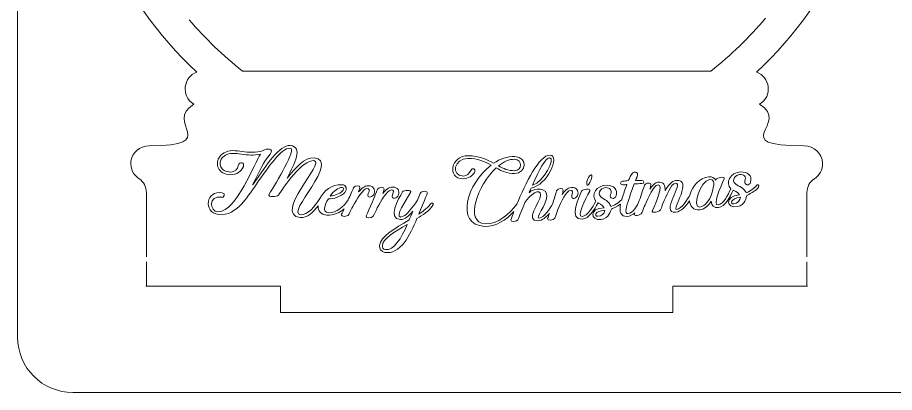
# Model space of a CAD drawing. Header units: inches. Extents: x -795 to -643, y 136 to 339.
# Drawn here: x -794.9 to -694.3, y 135.6 to 178.6 of the extents above; entities that cross this region are included whole.
import ezdxf

# ---------------------------------------------------------------- set-up
doc = ezdxf.new("R2010")
doc.units = ezdxf.units.IN
doc.header["$MEASUREMENT"] = 0
doc.layers.add('_U+0421_U+043B_U+043E_U+0439 1', color=7, linetype='Continuous')

# ---------------------------------------------------------------- blocks, each defined once
blk = doc.blocks.new('block 9')
at = {"layer": '_U+0421_U+043B_U+043E_U+0439 1', "color": 7, "lineweight": 5, "true_color": 0xffffff}
for points, knots in [([(-754.69, 159.3), (-755.08, 159.3), (-755.45, 159), (-755.78, 158.59), (-755.73, 158.75), (-755.67, 158.9), (-755.63, 159.07), (-755.55, 159.37), (-756.24, 159.38), (-756.37, 159.08), (-756.5, 158.77), (-756.73, 158.23), (-756.98, 157.68), (-757.47, 156.96), (-758.27, 156.13), (-759.28, 156.21), (-759.92, 156.26), (-759.72, 157.06), (-759.25, 157.82), (-758.71, 157.73), (-757.71, 158.13), (-757.38, 158.54), (-757.08, 158.89), (-757.13, 159.39), (-757.72, 159.43), (-758.86, 159.52), (-759.81, 158.7), (-760.22, 157.84), (-760.8, 156.98), (-761.6, 155.9), (-762.46, 155.98), (-764.19, 156.14), (-757.78, 162.23), (-760.89, 162.51), (-761.92, 162.6), (-763.09, 161.36), (-763.97, 160.16), (-763.14, 161.86), (-762.1, 163.76), (-763.63, 163.92), (-764.81, 164.05), (-766.36, 161.66), (-767.76, 159.65), (-767.83, 159.55), (-767.87, 159.5), (-767.94, 159.4), (-767.13, 161.02), (-766.66, 162.02), (-765.94, 162.93), (-765.39, 163.63), (-766.43, 163.59), (-766.71, 163.35), (-767.56, 163.04), (-768.39, 163.14), (-769.14, 163.23), (-769.51, 163.28), (-769.87, 163.33), (-770.21, 163.33), (-771.02, 163.31), (-771.56, 162.95), (-771.81, 162.48), (-771.91, 162.3), (-771.97, 162.1), (-771.98, 161.91), (-771.99, 161.72), (-771.96, 161.52), (-771.87, 161.34), (-771.68, 160.91), (-771.2, 160.56), (-770.45, 160.57), (-769.81, 160.57), (-769.19, 160.94), (-769, 161.51), (-768.82, 162), (-769.45, 162.16), (-769.58, 161.6), (-769.68, 161.17), (-769.97, 160.88), (-770.44, 160.88), (-771.05, 160.88), (-771.44, 161.13), (-771.59, 161.48), (-771.65, 161.61), (-771.67, 161.76), (-771.67, 161.9), (-771.66, 162.05), (-771.61, 162.21), (-771.54, 162.34), (-771.34, 162.71), (-770.89, 163), (-770.22, 163.02), (-769.9, 163.02), (-769.56, 162.97), (-769.2, 162.92), (-768.52, 162.84), (-767.8, 162.75), (-767.04, 162.93), (-767.68, 162.02), (-769.76, 156.36), (-771.86, 156.32), (-772.97, 156.31), (-772.97, 158.26), (-771.53, 157.98), (-771.16, 157.9), (-771.03, 158.4), (-771.42, 158.49), (-773.25, 158.88), (-773.71, 156.26), (-771.84, 156), (-770.77, 155.86), (-769.86, 156.51), (-769.19, 157.23), (-768.71, 157.75), (-768.12, 158.58), (-767.5, 159.49), (-766.15, 161.42), (-764.63, 163.67), (-763.65, 163.61), (-762.84, 163.57), (-765.2, 159.69), (-766.05, 158.33), (-766.28, 157.96), (-765.11, 158), (-764.97, 158.23), (-764.38, 159.16), (-762.23, 162.31), (-760.9, 162.19), (-759.52, 162.07), (-765.64, 155.97), (-762.48, 155.67), (-761.66, 155.59), (-760.99, 156.25), (-760.43, 156.99), (-760.44, 156.45), (-760.14, 156.01), (-759.42, 155.95), (-758.6, 155.89), (-757.94, 156.21), (-757.43, 156.67), (-757.54, 156.42), (-757.65, 156.2), (-757.73, 156.03), (-757.87, 155.74), (-757.06, 155.71), (-756.91, 156), (-756.72, 156.38), (-756.59, 156.65), (-756.45, 156.94), (-756, 157.73), (-755.29, 158.99), (-754.79, 158.99), (-754.51, 159), (-754.52, 158.76), (-754.67, 158.42), (-754.93, 157.78), (-754.09, 157.98), (-753.98, 158.42), (-753.88, 158.82), (-754.01, 159.3), (-754.69, 159.3)], [0, 0, 0, 0, 1, 1, 1, 2, 2, 2, 3, 3, 3, 4, 4, 4, 5, 5, 5, 6, 6, 6, 7, 7, 7, 8, 8, 8, 9, 9, 9, 10, 10, 10, 11, 11, 11, 12, 12, 12, 13, 13, 13, 14, 14, 14, 15, 15, 15, 16, 16, 16, 17, 17, 17, 18, 18, 18, 19, 19, 19, 20, 20, 20, 21, 21, 21, 22, 22, 22, 23, 23, 23, 24, 24, 24, 25, 25, 25, 26, 26, 26, 27, 27, 27, 28, 28, 28, 29, 29, 29, 30, 30, 30, 31, 31, 31, 32, 32, 32, 33, 33, 33, 34, 34, 34, 35, 35, 35, 36, 36, 36, 37, 37, 37, 38, 38, 38, 39, 39, 39, 40, 40, 40, 41, 41, 41, 42, 42, 42, 43, 43, 43, 44, 44, 44, 45, 45, 45, 46, 46, 46, 47, 47, 47, 48, 48, 48, 49, 49, 49, 50, 50, 50, 51, 51, 51, 52, 52, 52, 53, 53, 53, 53]), ([(-757.71, 159.11), (-757.36, 159.09), (-757.52, 158.82), (-757.66, 158.69), (-757.95, 158.38), (-758.62, 158.14), (-759.05, 158.12), (-758.64, 158.68), (-758.1, 159.14), (-757.71, 159.11)], [0, 0, 0, 0, 1, 1, 1, 2, 2, 2, 3, 3, 3, 3])]:
    blk.add_open_spline(points, degree=3, knots=knots, dxfattribs=at)
blk = doc.blocks.new('block 10')
at = {"layer": '_U+0421_U+043B_U+043E_U+0439 1', "color": 7, "lineweight": 5, "true_color": 0xffffff}
for points, knots in [([(-747.53, 157.24), (-747.94, 156.62), (-748.57, 156.27), (-748.89, 156.05), (-748.73, 156.47), (-748.03, 158.08), (-747.93, 158.37), (-747.75, 158.83), (-748.61, 158.71), (-748.71, 158.43), (-748.84, 158.11), (-748.9, 157.96), (-749.04, 157.64), (-749.5, 156.96), (-750.4, 155.69), (-750.95, 155.72), (-751.61, 155.74), (-750.41, 157.62), (-749.83, 158.53), (-749.58, 158.91), (-750.64, 158.79), (-750.75, 158.6), (-751.18, 157.83), (-752.55, 155.5), (-750.97, 155.43), (-750.43, 155.41), (-750.02, 155.85), (-749.55, 156.4), (-749.74, 155.97), (-749.89, 155.6), (-749.98, 155.38), (-751.61, 154.41), (-753.33, 153.49), (-753.38, 152.46), (-753.4, 152.09), (-753.23, 151.76), (-752.76, 151.67), (-751.06, 151.32), (-749.84, 153.68), (-749.09, 155.55), (-748.47, 155.93), (-747.7, 156.34), (-747.22, 157.14), (-747.13, 157.3), (-747.41, 157.4), (-747.53, 157.24)], [0, 0, 0, 0, 1, 1, 1, 2, 2, 2, 3, 3, 3, 4, 4, 4, 5, 5, 5, 6, 6, 6, 7, 7, 7, 8, 8, 8, 9, 9, 9, 10, 10, 10, 11, 11, 11, 12, 12, 12, 13, 13, 13, 14, 14, 14, 15, 15, 15, 15]), ([(-752.7, 151.98), (-752.98, 152.03), (-753.07, 152.23), (-753.06, 152.45), (-753.02, 153.21), (-751.64, 154.02), (-750.2, 154.87), (-750.86, 153.35), (-751.76, 151.79), (-752.7, 151.98)], [0, 0, 0, 0, 1, 1, 1, 2, 2, 2, 3, 3, 3, 3])]:
    blk.add_open_spline(points, degree=3, knots=knots, dxfattribs=at)
blk = doc.blocks.new('block 11')
at = {"layer": '_U+0421_U+043B_U+043E_U+0439 1', "color": 7, "lineweight": 5, "true_color": 0xffffff}
for points, knots in [([(-731.41, 159.11), (-731.8, 159.07), (-732.14, 158.74), (-732.43, 158.3), (-732.4, 158.46), (-732.35, 158.62), (-732.32, 158.8), (-732.28, 159.1), (-732.97, 159.04), (-733.07, 158.72), (-733.16, 158.4), (-733.34, 157.84), (-733.52, 157.26), (-733.83, 156.68), (-734.52, 155.6), (-735.14, 155.59), (-735.48, 155.57), (-734.29, 157.08), (-734.2, 158.07), (-734.12, 159.16), (-735.66, 159.13), (-736.23, 158.5), (-736.13, 158.71), (-736.08, 158.82), (-735.99, 159.04), (-734.18, 159.33), (-732.61, 162.76), (-733.83, 162.82), (-735.04, 162.89), (-736.67, 159.52), (-737.63, 157.18), (-738.54, 156.08), (-739.8, 154.87), (-741.28, 154.95), (-743.68, 155.09), (-742.15, 159.38), (-740.01, 161.36), (-739.37, 161), (-738.74, 160.7), (-737.92, 160.71), (-736.45, 160.74), (-736.39, 162.58), (-737.85, 162.65), (-738.72, 162.69), (-739.55, 162.39), (-740.3, 161.88), (-741.08, 162.31), (-741.94, 162.74), (-743.22, 162.75), (-745.18, 162.77), (-745.72, 160.13), (-743.78, 160.11), (-743.25, 160.1), (-742.66, 160.44), (-742.45, 160.93), (-742.3, 161.28), (-742.78, 161.4), (-742.91, 161.06), (-743.05, 160.7), (-743.38, 160.41), (-743.76, 160.42), (-745.26, 160.43), (-744.81, 162.46), (-743.25, 162.45), (-742.1, 162.44), (-741.3, 162.07), (-740.59, 161.68), (-743.32, 159.6), (-744.78, 154.85), (-741.33, 154.64), (-740.01, 154.57), (-738.87, 155.4), (-737.96, 156.36), (-738.11, 155.97), (-738.23, 155.64), (-738.31, 155.41), (-738.42, 155.12), (-737.59, 155.21), (-737.51, 155.4), (-737.35, 155.78), (-737.07, 156.58), (-736.7, 157.37), (-736.29, 158.26), (-734.83, 159.17), (-734.91, 158.22), (-734.99, 157.35), (-736.84, 155.26), (-735.17, 155.3), (-734.71, 155.32), (-734.26, 155.7), (-733.89, 156.14), (-733.97, 155.91), (-734.04, 155.71), (-734.1, 155.55), (-734.21, 155.25), (-733.4, 155.3), (-733.28, 155.6), (-733.13, 156.01), (-733.03, 156.28), (-732.92, 156.59), (-732.55, 157.42), (-731.99, 158.74), (-731.49, 158.8), (-731.21, 158.83), (-731.2, 158.59), (-731.31, 158.24), (-731.5, 157.58), (-730.68, 157.87), (-730.62, 158.31), (-730.56, 158.73), (-730.74, 159.18), (-731.41, 159.11)], [0, 0, 0, 0, 1, 1, 1, 2, 2, 2, 3, 3, 3, 4, 4, 4, 5, 5, 5, 6, 6, 6, 7, 7, 7, 8, 8, 8, 9, 9, 9, 10, 10, 10, 11, 11, 11, 12, 12, 12, 13, 13, 13, 14, 14, 14, 15, 15, 15, 16, 16, 16, 17, 17, 17, 18, 18, 18, 19, 19, 19, 20, 20, 20, 21, 21, 21, 22, 22, 22, 23, 23, 23, 24, 24, 24, 25, 25, 25, 26, 26, 26, 27, 27, 27, 28, 28, 28, 29, 29, 29, 30, 30, 30, 31, 31, 31, 32, 32, 32, 33, 33, 33, 34, 34, 34, 35, 35, 35, 36, 36, 36, 37, 37, 37, 37]), ([(-737.91, 162.34), (-736.98, 162.3), (-736.96, 161.05), (-737.91, 161.03), (-738.61, 161.02), (-739.18, 161.27), (-739.75, 161.58), (-739.15, 162.06), (-738.52, 162.37), (-737.91, 162.34)], [0, 0, 0, 0, 1, 1, 1, 2, 2, 2, 3, 3, 3, 3]), ([(-733.84, 162.52), (-733.22, 162.49), (-734.48, 159.74), (-735.85, 159.38), (-735.11, 161.04), (-734.33, 162.54), (-733.84, 162.52)], [0, 0, 0, 0, 1, 1, 1, 2, 2, 2, 2])]:
    blk.add_open_spline(points, degree=3, knots=knots, dxfattribs=at)
blk = doc.blocks.new('block 12')
at = {"layer": '_U+0421_U+043B_U+043E_U+0439 1', "color": 7, "lineweight": 5, "true_color": 0xffffff}
for points, knots in [([(-710.15, 159.34), (-710.31, 159.06), (-711.07, 158.55), (-711.33, 158.48), (-711.46, 158.78), (-711.7, 159.08), (-712.23, 159.3), (-713.22, 159.73), (-712.69, 160.52), (-712.1, 160.58), (-711.58, 160.64), (-711.3, 160.37), (-711.47, 159.84), (-711.62, 159.37), (-710.94, 159.25), (-710.82, 159.73), (-710.63, 160.5), (-711.18, 160.92), (-711.93, 160.89), (-713.18, 160.84), (-713.78, 159.6), (-713.09, 158.97), (-713.09, 158.96), (-713.1, 158.95), (-713.1, 158.94), (-713.42, 158.28), (-713.92, 157.18), (-714.54, 157.11), (-715.19, 157.03), (-714.31, 159.11), (-713.87, 160.09), (-713.7, 160.48), (-714.73, 160.19), (-714.79, 160.03), (-714.8, 160), (-714.81, 159.99), (-714.81, 159.96), (-714.97, 160.27), (-715.27, 160.36), (-715.61, 160.32), (-716.74, 160.19), (-717.49, 159.25), (-717.74, 158.34), (-718.08, 157.68), (-718.72, 156.65), (-719.33, 156.6), (-719.89, 156.54), (-717.35, 160.12), (-719.38, 159.91), (-719.86, 159.86), (-720.29, 159.35), (-720.63, 158.74), (-720.61, 159.33), (-720.79, 159.78), (-721.47, 159.72), (-721.77, 159.69), (-722.09, 159.35), (-722.37, 158.9), (-722.33, 159.09), (-722.3, 159.18), (-722.26, 159.37), (-722.15, 159.75), (-722.9, 159.65), (-722.99, 159.36), (-723.11, 158.99), (-723.35, 158.28), (-723.59, 157.6), (-723.83, 157.02), (-724.28, 156.15), (-724.91, 156.11), (-725.3, 156.08), (-725.1, 156.92), (-724.76, 157.86), (-724.57, 158.44), (-724.38, 158.93), (-724.17, 159.51), (-723.82, 159.54), (-723.65, 159.55), (-723.3, 159.58), (-722.98, 159.5), (-722.99, 159.95), (-723.33, 159.92), (-723.6, 159.91), (-723.74, 159.91), (-724.01, 159.91), (-723.89, 160.22), (-723.86, 160.27), (-723.84, 160.32), (-723.59, 160.95), (-724.31, 161.16), (-724.64, 160.35), (-724.71, 160.17), (-724.75, 160.08), (-724.82, 159.9), (-724.82, 159.9), (-724.82, 159.9), (-724.83, 159.89), (-725.1, 159.87), (-725.24, 159.85), (-725.51, 159.83), (-725.82, 159.81), (-725.81, 159.38), (-725.49, 159.41), (-725.29, 159.42), (-725.19, 159.43), (-725, 159.44), (-725.22, 158.89), (-725.41, 158.37), (-725.58, 157.8), (-725.59, 157.77), (-725.6, 157.74), (-725.61, 157.71), (-725.61, 157.71), (-725.61, 157.71), (-725.61, 157.71), (-725.79, 157.44), (-726.58, 156.98), (-726.84, 156.93), (-726.96, 157.24), (-727.17, 157.55), (-727.68, 157.81), (-728.64, 158.31), (-728.05, 159.06), (-727.46, 159.09), (-726.94, 159.11), (-726.68, 158.81), (-726.89, 158.29), (-727.07, 157.84), (-726.4, 157.67), (-726.25, 158.14), (-726.01, 158.89), (-726.53, 159.35), (-727.28, 159.37), (-728.52, 159.41), (-729.21, 158.22), (-728.56, 157.54), (-728.57, 157.53), (-728.58, 157.53), (-728.58, 157.52), (-728.94, 156.88), (-729.52, 155.82), (-730.14, 155.79), (-730.8, 155.75), (-729.78, 157.74), (-729.28, 158.7), (-729.07, 159.1), (-730.12, 158.88), (-730.21, 158.68), (-730.56, 157.87), (-731.71, 155.4), (-730.13, 155.48), (-729.38, 155.52), (-728.71, 156.58), (-728.32, 157.35), (-728.3, 157.34), (-728.27, 157.32), (-728.25, 157.3), (-727.92, 157.14), (-727.72, 156.95), (-727.62, 156.79), (-729.42, 156.73), (-729.2, 155.28), (-727.97, 155.43), (-727.02, 155.55), (-726.9, 156.49), (-726.78, 156.62), (-726.73, 156.69), (-726.15, 156.91), (-725.74, 157.18), (-725.89, 156.37), (-725.77, 155.74), (-724.98, 155.79), (-724.65, 155.82), (-724.36, 155.97), (-724.11, 156.19), (-724.11, 156.18), (-724.12, 156.17), (-724.12, 156.16), (-724.3, 155.71), (-723.43, 155.89), (-723.3, 156.19), (-723.15, 156.55), (-723.04, 156.85), (-722.93, 157.12), (-722.55, 157.94), (-721.96, 159.36), (-721.44, 159.41), (-720.8, 159.47), (-721.61, 157.46), (-722.09, 156.48), (-722.29, 156.08), (-721.23, 156.33), (-721.15, 156.53), (-721.08, 156.71), (-720.97, 156.98), (-720.87, 157.28), (-720.49, 158.1), (-719.97, 159.54), (-719.45, 159.59), (-718.38, 159.69), (-721.32, 156.09), (-719.38, 156.28), (-718.83, 156.34), (-718.24, 156.95), (-717.82, 157.58), (-717.78, 156.95), (-717.4, 156.47), (-716.65, 156.56), (-716.07, 156.62), (-715.63, 157.06), (-715.34, 157.52), (-715.29, 157.05), (-715.06, 156.74), (-714.51, 156.8), (-713.75, 156.89), (-713.17, 158), (-712.83, 158.8), (-712.81, 158.78), (-712.78, 158.77), (-712.75, 158.75), (-712.41, 158.62), (-712.2, 158.44), (-712.09, 158.28), (-713.89, 158.1), (-713.57, 156.67), (-712.35, 156.91), (-711.4, 157.09), (-711.34, 158.03), (-711.25, 158.18), (-711.18, 158.28), (-710.13, 158.73), (-709.91, 159.15), (-709.75, 159.44), (-710.07, 159.48), (-710.15, 159.34)], [0, 0, 0, 0, 1, 1, 1, 2, 2, 2, 3, 3, 3, 4, 4, 4, 5, 5, 5, 6, 6, 6, 7, 7, 7, 8, 8, 8, 9, 9, 9, 10, 10, 10, 11, 11, 11, 12, 12, 12, 13, 13, 13, 14, 14, 14, 15, 15, 15, 16, 16, 16, 17, 17, 17, 18, 18, 18, 19, 19, 19, 20, 20, 20, 21, 21, 21, 22, 22, 22, 23, 23, 23, 24, 24, 24, 25, 25, 25, 26, 26, 26, 27, 27, 27, 28, 28, 28, 29, 29, 29, 30, 30, 30, 31, 31, 31, 32, 32, 32, 33, 33, 33, 34, 34, 34, 35, 35, 35, 36, 36, 36, 37, 37, 37, 38, 38, 38, 39, 39, 39, 40, 40, 40, 41, 41, 41, 42, 42, 42, 43, 43, 43, 44, 44, 44, 45, 45, 45, 46, 46, 46, 47, 47, 47, 48, 48, 48, 49, 49, 49, 50, 50, 50, 51, 51, 51, 52, 52, 52, 53, 53, 53, 54, 54, 54, 55, 55, 55, 56, 56, 56, 57, 57, 57, 58, 58, 58, 59, 59, 59, 60, 60, 60, 61, 61, 61, 62, 62, 62, 63, 63, 63, 64, 64, 64, 65, 65, 65, 66, 66, 66, 67, 67, 67, 68, 68, 68, 69, 69, 69, 70, 70, 70, 71, 71, 71, 72, 72, 72, 73, 73, 73, 74, 74, 74, 75, 75, 75, 76, 76, 76, 77, 77, 77, 78, 78, 78, 78]), ([(-715.05, 159.33), (-715.1, 159.04), (-715.24, 158.66), (-715.3, 158.32), (-715.51, 157.75), (-715.99, 156.94), (-716.68, 156.86), (-717.54, 156.77), (-716.62, 159.88), (-715.53, 160.01), (-715.06, 160.07), (-714.98, 159.65), (-715.05, 159.33)], [0, 0, 0, 0, 1, 1, 1, 2, 2, 2, 3, 3, 3, 4, 4, 4, 4]), ([(-712.75, 157.24), (-713.14, 157.19), (-713.22, 157.83), (-711.98, 157.99), (-712, 157.59), (-712.34, 157.3), (-712.75, 157.24)], [0, 0, 0, 0, 1, 1, 1, 2, 2, 2, 2]), ([(-728.35, 155.8), (-728.74, 155.77), (-728.78, 156.41), (-727.53, 156.49), (-727.58, 156.08), (-727.94, 155.82), (-728.35, 155.8)], [0, 0, 0, 0, 1, 1, 1, 2, 2, 2, 2])]:
    blk.add_open_spline(points, degree=3, knots=knots, dxfattribs=at)

msp = doc.modelspace()

# ---------------------------------------------------------------- linework, layer by layer
at = {"layer": '_U+0421_U+043B_U+043E_U+0439 1', "color": 1, "lineweight": 5, "true_color": 0xff0000}
for points, knots in [([(-642.5, 332.45), (-642.5, 332.45), (-642.5, 141.95), (-642.5, 141.95), (-642.5, 138.45), (-645.34, 135.6), (-648.85, 135.6), (-648.85, 135.6), (-788.55, 135.6), (-788.55, 135.6), (-792.06, 135.6), (-794.9, 138.45), (-794.9, 141.95), (-794.9, 141.95), (-794.9, 332.45), (-794.9, 332.45), (-794.9, 335.96), (-792.06, 338.8), (-788.55, 338.8), (-788.55, 338.8), (-648.85, 338.8), (-648.85, 338.8), (-645.34, 338.8), (-642.5, 335.96), (-642.5, 332.45)], [0, 0, 0, 0, 1, 1, 1, 2, 2, 2, 3, 3, 3, 4, 4, 4, 5, 5, 5, 6, 6, 6, 7, 7, 7, 8, 8, 8, 8]), ([(-789.13, 205.7), (-788.91, 192.56), (-783.27, 180.73), (-774.35, 172.34), (-775.85, 171.8), (-776.23, 169.59), (-774.68, 168.66), (-778.19, 166.55), (-771.41, 163.89), (-779.8, 163.88), (-780.85, 163.88), (-781.78, 163.12), (-781.9, 162.07), (-781.99, 161.25), (-781.59, 160.51), (-780.96, 160.11), (-780.43, 159.77), (-780.12, 159.17), (-780.12, 158.53), (-780.12, 158.53), (-780.12, 151.17), (-780.12, 151.17)], [0, 0, 0, 0, 1, 1, 1, 2, 2, 2, 3, 3, 3, 4, 4, 4, 5, 5, 5, 6, 6, 6, 7, 7, 7, 7]), ([(-704.36, 151.17), (-704.36, 151.17), (-704.36, 158.53), (-704.36, 158.53), (-704.36, 159.17), (-704.05, 159.77), (-703.51, 160.11), (-702.92, 160.48), (-702.54, 161.15), (-702.56, 161.9), (-702.6, 163.02), (-703.57, 163.88), (-704.68, 163.88), (-713.79, 163.9), (-706.07, 166.42), (-709.79, 168.66), (-708.24, 169.59), (-708.62, 171.8), (-710.13, 172.34), (-701.21, 180.73), (-695.56, 192.56), (-695.35, 205.7)], [0, 0, 0, 0, 1, 1, 1, 2, 2, 2, 3, 3, 3, 4, 4, 4, 5, 5, 5, 6, 6, 6, 7, 7, 7, 7]), ([(-775.21, 178.34), (-773.37, 176.19), (-771.32, 174.22), (-769.1, 172.46), (-769.1, 172.46), (-715.38, 172.46), (-715.38, 172.46), (-713.09, 174.26), (-711, 176.29), (-709.12, 178.51)], [0, 0, 0, 0, 1, 1, 1, 2, 2, 2, 3, 3, 3, 3]), ([(-775.21, 178.34), (-773.37, 176.19), (-771.32, 174.22), (-769.1, 172.46), (-769.1, 172.46), (-715.38, 172.46), (-715.38, 172.46), (-713.09, 174.26), (-711, 176.29), (-709.12, 178.51)], [0, 0, 0, 0, 1, 1, 1, 2, 2, 2, 3, 3, 3, 3]), ([(-704.36, 150.58), (-704.36, 150.58), (-704.36, 147.81), (-704.36, 147.81), (-704.34, 147.8), (-704.32, 147.79), (-704.3, 147.78), (-704.3, 147.78), (-719.74, 147.78), (-719.74, 147.78), (-719.74, 147.78), (-719.74, 144.78), (-719.74, 144.78), (-719.74, 144.78), (-764.74, 144.78), (-764.74, 144.78), (-764.74, 144.78), (-764.74, 147.78), (-764.74, 147.78), (-764.74, 147.78), (-780.17, 147.78), (-780.17, 147.78), (-780.15, 147.79), (-780.14, 147.8), (-780.12, 147.81), (-780.12, 147.81), (-780.12, 150.58), (-780.12, 150.58)], [0, 0, 0, 0, 1, 1, 1, 2, 2, 2, 3, 3, 3, 4, 4, 4, 5, 5, 5, 6, 6, 6, 7, 7, 7, 8, 8, 8, 9, 9, 9, 9])]:
    msp.add_open_spline(points, degree=3, knots=knots, dxfattribs=at)
at = {"layer": '_U+0421_U+043B_U+043E_U+0439 1', "color": 7, "lineweight": 5, "true_color": 0xffffff}
for points, knots in [([(-729.1, 160.56), (-729.19, 160.59), (-729.4, 160.36), (-729.52, 160.02), (-729.64, 159.7), (-729.66, 159.39), (-729.56, 159.36), (-729.46, 159.32), (-729.28, 159.56), (-729.15, 159.89), (-729.02, 160.21), (-729, 160.52), (-729.1, 160.56)], [0, 0, 0, 0, 1, 1, 1, 2, 2, 2, 3, 3, 3, 4, 4, 4, 4]), ([(-751.91, 159.15), (-752.3, 159.14), (-752.68, 158.84), (-753, 158.43), (-752.95, 158.58), (-752.89, 158.74), (-752.85, 158.91), (-752.78, 159.21), (-753.47, 159.22), (-753.6, 158.91), (-753.86, 158.25), (-754.57, 156.57), (-754.92, 155.84), (-755.05, 155.55), (-754.25, 155.53), (-754.1, 155.83), (-753.91, 156.21), (-753.78, 156.47), (-753.65, 156.77), (-753.21, 157.56), (-752.52, 158.83), (-752.02, 158.84), (-751.73, 158.85), (-751.74, 158.61), (-751.89, 158.27), (-752.15, 157.63), (-751.3, 157.84), (-751.2, 158.28), (-751.1, 158.68), (-751.23, 159.15), (-751.91, 159.15)], [0, 0, 0, 0, 1, 1, 1, 2, 2, 2, 3, 3, 3, 4, 4, 4, 5, 5, 5, 6, 6, 6, 7, 7, 7, 8, 8, 8, 9, 9, 9, 10, 10, 10, 10])]:
    msp.add_open_spline(points, degree=3, knots=knots, dxfattribs=at)

# ---------------------------------------------------------------- block references
at = {"layer": '_U+0421_U+043B_U+043E_U+0439 1'}
for name in ['block 9', 'block 11', 'block 12', 'block 10']:
    msp.add_blockref(name, (0, 0), dxfattribs=at)

doc.saveas('drawing.dxf')
